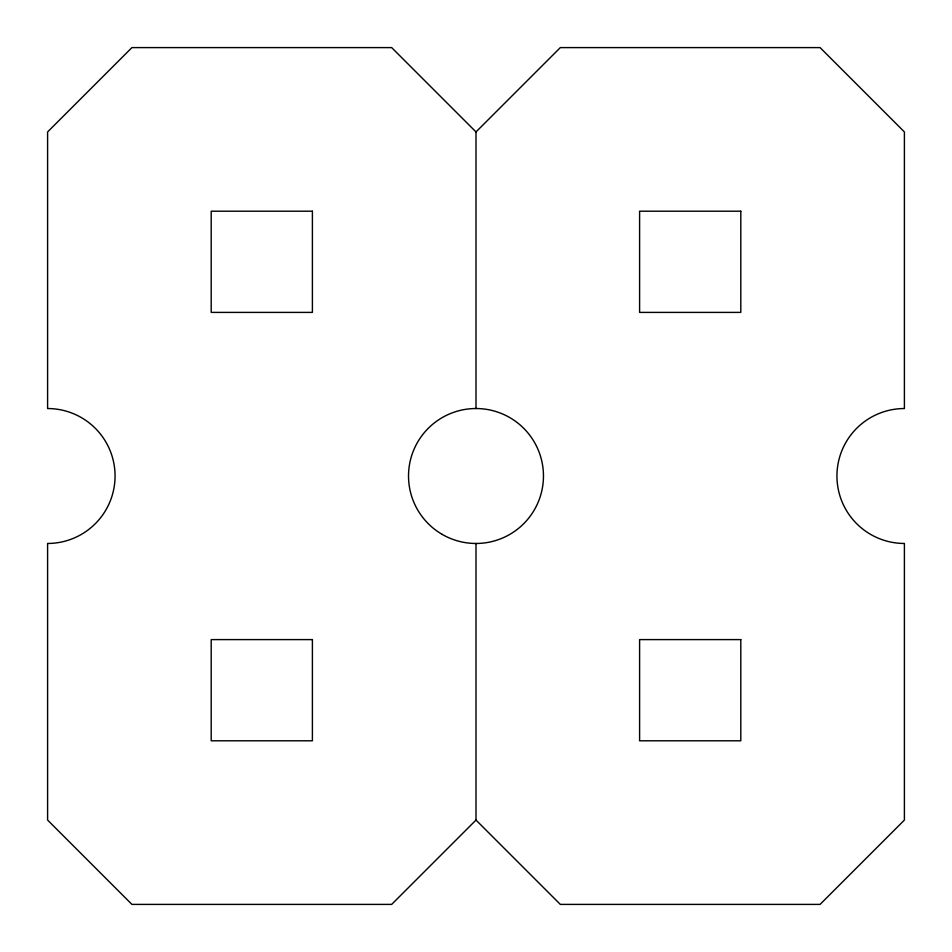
<?xml version="1.0" encoding="UTF-8"?>
<svg xmlns="http://www.w3.org/2000/svg" width="952" height="952" viewBox="0 0 952 952"><rect width="100%" height="100%" fill="white"/><g stroke="black" fill="none" stroke-linecap="round" stroke-linejoin="round"><path stroke-width="1.43" d="M476 408.539L476 131.935L560.335 47.6L820.065 47.6L904.4 131.935L904.4 408.539A67.461 67.461 0 0 0 836.939 476A67.461 67.461 0 0 0 904.4 543.461L904.4 820.065L820.065 904.4L560.335 904.4L476 820.065L476 543.461M476 820.065L391.665 904.4L131.935 904.4L47.6 820.065L47.6 543.461A67.461 67.461 0 0 0 115.061 476A67.461 67.461 0 0 0 47.6 408.539L47.6 131.935L131.935 47.6L391.665 47.6L476 131.935M312.399 211.201L211.201 211.201L211.201 312.399L312.399 312.399L312.399 211.201M740.799 211.201L639.601 211.201L639.601 312.399L740.799 312.399L740.799 211.201M312.399 639.601L211.201 639.601L211.201 740.799L312.399 740.799L312.399 639.601M740.799 639.601L639.601 639.601L639.601 740.799L740.799 740.799L740.799 639.601M442.263 534.429A67.461 67.461 0 0 0 543.461 476A67.461 67.461 0 0 0 442.263 417.571A67.461 67.461 0 0 0 442.263 534.429"/></g></svg>
